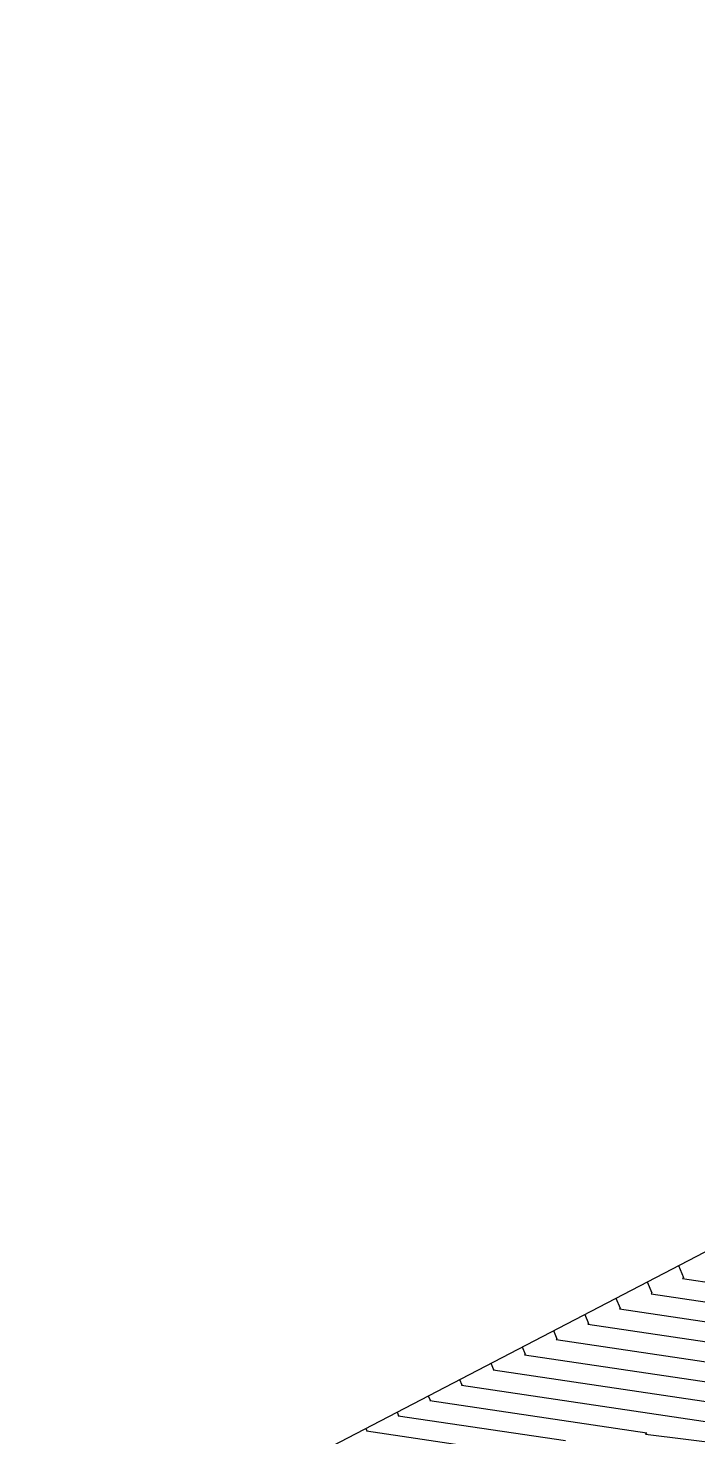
# Model space of a CAD drawing. Header units: metres. Extents: x 419582 to 423558, y 4805372 to 4807539.
# Drawn here: x 421297.7 to 421365.1, y 4806188.4 to 4806330.1 of the extents above; entities that cross this region are included whole.
import ezdxf

# ---------------------------------------------------------------- set-up
doc = ezdxf.new("R2010")
doc.units = ezdxf.units.M
for name, color, linetype in [('C-TINN-BNDY', 110, 'Continuous'), ('C-TOPO-MAJR', 9, 'Continuous'), ('C-TOPO-MINR', 8, 'Continuous')]:
    doc.layers.add(name, color=color, linetype=linetype)

msp = doc.modelspace()

# ---------------------------------------------------------------- linework, layer by layer
at = {"layer": 'C-TINN-BNDY', "color": 110, "linetype": 'Continuous', "lineweight": -3, "flags": 128}
msp.add_lwpolyline([(421193.45, 4806114.76), (421316.74, 4806181.07), (421324.23, 4806185.31), (421416.34, 4806233.29), (421455.96, 4806255.55), (421534.88, 4806300.35), (421936.98, 4806642.67), (421937.08, 4806642.77), (421937.18, 4806642.87), (421963.15, 4806666.69), (422251.15, 4806867.33), (422367.39, 4806957.21), (422449.57, 4807014.1), (422473.63, 4807031.8), (422600.66, 4807130.15), (422687.35, 4807196.06), (422733.46, 4807229.97)], dxfattribs=at)
at = {"layer": 'C-TOPO-MAJR', "color": 9, "linetype": 'Continuous', "lineweight": -3, "flags": 128}
for points, elevation in [([(421360.04, 4806203.96), (421360.51, 4806202.85), (421360.46, 4806202.81), (421360.42, 4806202.76), (421383.66, 4806199.3)], 1745), ([(421344.31, 4806195.77), (421344.57, 4806195.15), (421344.54, 4806195.12), (421344.52, 4806195.09), (421376.32, 4806190.36)], 1750)]:
    msp.add_lwpolyline(points, dxfattribs=dict(at, elevation=elevation))
at = {"layer": 'C-TOPO-MINR', "color": 8, "linetype": 'Continuous', "lineweight": -3, "flags": 128}
for points, elevation in [([(421363.19, 4806205.6), (421363.7, 4806204.4), (421363.65, 4806204.35), (421363.6, 4806204.3), (421385.13, 4806201.09)], 1744), ([(421356.89, 4806202.33), (421357.32, 4806201.31), (421357.28, 4806201.27), (421357.24, 4806201.23), (421382.19, 4806197.51)], 1746), ([(421353.75, 4806200.69), (421354.13, 4806199.77), (421354.09, 4806199.73), (421354.06, 4806199.7), (421380.72, 4806195.73)], 1747), ([(421350.6, 4806199.05), (421350.94, 4806198.23), (421350.91, 4806198.2), (421350.88, 4806198.16), (421379.26, 4806193.94)], 1748), ([(421347.45, 4806197.41), (421347.76, 4806196.69), (421347.73, 4806196.66), (421347.7, 4806196.63), (421377.79, 4806192.15)], 1749), ([(421341.16, 4806194.13), (421341.38, 4806193.6), (421341.36, 4806193.58), (421341.34, 4806193.56), (421368.16, 4806189.57), (421368.07, 4806189.48), (421367.99, 4806189.4), (421373.95, 4806188.65), (421373.74, 4806187.29)], 1751), ([(421338.01, 4806192.49), (421338.19, 4806192.06), (421338.18, 4806192.04), (421338.16, 4806192.03), (421359.99, 4806188.78), (421359.92, 4806188.71), (421359.85, 4806188.64), (421371.78, 4806187.15)], 1752), ([(421334.87, 4806190.85), (421335.01, 4806190.52), (421334.99, 4806190.51), (421334.98, 4806190.49), (421351.83, 4806187.99)], 1753), ([(421331.72, 4806189.21), (421331.82, 4806188.98), (421331.81, 4806188.97), (421331.8, 4806188.96), (421343.66, 4806187.19)], 1754)]:
    msp.add_lwpolyline(points, dxfattribs=dict(at, elevation=elevation))

doc.saveas('drawing.dxf')
